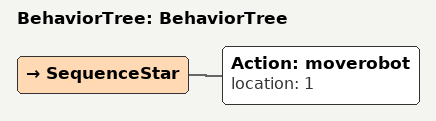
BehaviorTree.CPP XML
<root main_tree_to_execute="BehaviorTree">

    <BehaviorTree ID="BehaviorTree">
        <SequenceStar>
            <Action ID="moverobot" location="1"/>
        </SequenceStar>
    </BehaviorTree>

</root>
